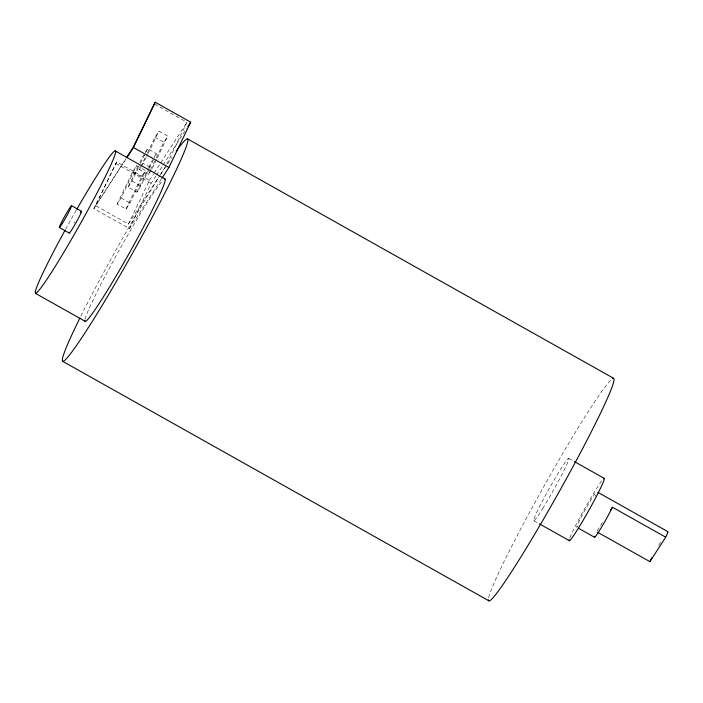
<?xml version="1.0" encoding="UTF-8"?>
<svg xmlns="http://www.w3.org/2000/svg" width="703" height="703" viewBox="0 0 703 703"><rect width="100%" height="100%" fill="white"/><g stroke="black" fill="none" stroke-linecap="round" stroke-linejoin="round"><path stroke-width="0.53" stroke-dasharray="3.52 2.64" d="M161.259 179.318L129.422 228.607L93.912 208.659L116.636 161.927L149.449 180.363L128.412 224.064L95.608 205.627L116.636 161.927M117.129 204.072L132.691 171.743L136.637 165.627L145.521 170.609L129.958 202.947L126.004 209.063L117.129 204.072L121.074 197.956L136.637 165.627M148.922 169.344L140.899 185.996L136.953 192.112L128.069 187.13L137.973 166.549M139.862 162.63L143.632 154.792L147.182 156.787M128.069 187.13L132.023 181.014L140.038 164.353M140.512 163.377L145.231 153.57M145.697 152.595L147.586 148.676L156.461 153.667L154.581 157.586M151.11 170.196L148.28 174.564L139.405 169.581L146.953 153.904M147.419 152.92L154.968 137.243L158.922 131.127L167.797 136.118L156.954 158.65M141.663 166.084L147.604 154.642M148.069 153.667L158.922 131.127M126.004 209.063L141.567 176.725L145.521 170.609M136.953 192.112L148.271 168.597M148.737 167.622L152.516 159.783M149.388 168.36L154.106 158.562M148.28 174.564L150.17 170.644M150.644 169.669L155.829 158.887M156.303 157.911L163.843 142.234L167.797 136.118M156.479 159.634L152.235 168.448L143.359 163.465M129.422 228.607L151.207 183.342L155.925 176.04M166.875 164.019L186.972 122.26L155.099 104.352M95.608 205.627L125.986 158.597M93.912 208.659L125.74 159.361M145.328 152.173L147.586 148.676M139.405 169.581L141.101 166.954M154.203 157.156L156.461 153.667M149.449 180.363L153.614 173.905M154.212 172.982L160.17 163.764M160.767 162.841L186.972 122.26M156.514 175.126L162.411 165.996M162.999 165.082L186.585 128.57M128.412 224.064L159.388 176.11M159.985 175.188L165.943 165.961M597.207 530.809L603.06 521.749M154.968 137.243L163.843 142.234M132.691 171.743L141.567 176.725M115.696 163.386L151.207 183.342M132.023 181.014L140.899 185.996M121.074 197.956L129.958 202.947M568.736 458.409L573.411 461.036M533.779 520.695L538.454 523.322M80.827 316.174A127.542 7.979 -60.7 0 1 159.511 176.33M161.066 173.887A127.542 7.979 -60.7 0 1 172.182 156.962M658.685 545.282A20.405 1.274 -60.7 0 1 660.671 541.89M85.037 319.382A81.627 5.106 -60.7 0 1 120.371 248.133A81.627 5.106 -60.7 0 1 163.245 180.038M65.528 229.371A81.627 5.106 -60.7 0 1 76.346 210.135M569.905 537.742A35.712 2.232 -60.7 0 1 585.573 507.074A35.712 2.232 -60.7 0 1 602.796 479.569M488.638 597.778A127.542 7.979 -60.7 0 1 543.85 486.45A127.542 7.979 -60.7 0 1 610.837 380.059M595.669 495.123A20.405 1.274 -60.7 0 1 595.195 496.16M578.077 526.037A20.405 1.274 -60.7 0 1 583.095 513.533A20.405 1.274 -60.7 0 1 596.583 491.757M74.026 223A12.505 0.782 -60.7 0 1 74.65 221.867M542.681 508.533A35.712 2.232 -60.7 0 0 568.859 458.664A35.712 2.232 -60.7 0 0 542.233 501.459A35.712 2.232 -60.7 0 0 542.681 508.533"/><path stroke-width="1.05" d="M126.927 157.542L133.412 147.498L155.196 102.225L190.706 122.181L168.922 167.455L161.848 178.404M155.196 102.225L133.131 147.533L126.575 157.674M187.763 126.742L190.706 122.181M610.67 509.965L612.427 507.25L665.697 537.18L649.897 561.644L597.576 532.25M187.534 138.895L613.684 378.337M133.412 147.498L168.922 167.455M115.327 150.996L165.064 178.94M574.342 461.563L604.246 478.365M597.699 492.241L667.78 531.617M71.583 205.707L81.495 211.278M59.342 227.508L69.254 233.08M578.648 528.348L594.536 537.277M539.386 523.84L569.289 540.642M35.422 293.353L85.16 321.297M62.69 361.333L488.831 600.775M176.26 151.136A127.542 7.979 -60.7 0 1 164.678 193.404A127.542 7.979 -60.7 0 1 78.754 342.22A127.542 7.979 -60.7 0 1 79.922 318.002M667.323 531.89A20.405 1.274 -60.7 0 1 665.697 537.18M649.897 561.644A20.405 1.274 -60.7 0 1 651.909 557.611M612.427 507.25A20.405 1.274 -60.7 0 1 600.344 529.157A20.405 1.274 -60.7 0 1 594.65 536.284M164.361 179.116A81.627 5.106 -60.7 0 1 129.844 252.105A81.627 5.106 -60.7 0 1 84.887 320.709M76.855 209.23A81.627 5.106 -60.7 0 1 111.399 163.702A81.627 5.106 -60.7 0 1 44.21 283.3A81.627 5.106 -60.7 0 1 65.028 230.285M603.455 478.848A35.712 2.232 -60.7 0 1 588.842 510.378A35.712 2.232 -60.7 0 1 569.237 539.807M612.585 378.609A127.542 7.979 -60.7 0 1 558.657 492.654A127.542 7.979 -60.7 0 1 488.4 599.852M80.37 212.499A12.505 0.782 -60.7 0 1 76.706 221.401A12.505 0.782 -60.7 0 1 69.325 232.473M62.462 223.246A12.505 0.782 -60.7 0 0 71.618 205.794A12.505 0.782 -60.7 0 0 62.303 220.777A12.505 0.782 -60.7 0 0 62.462 223.246"/></g></svg>
